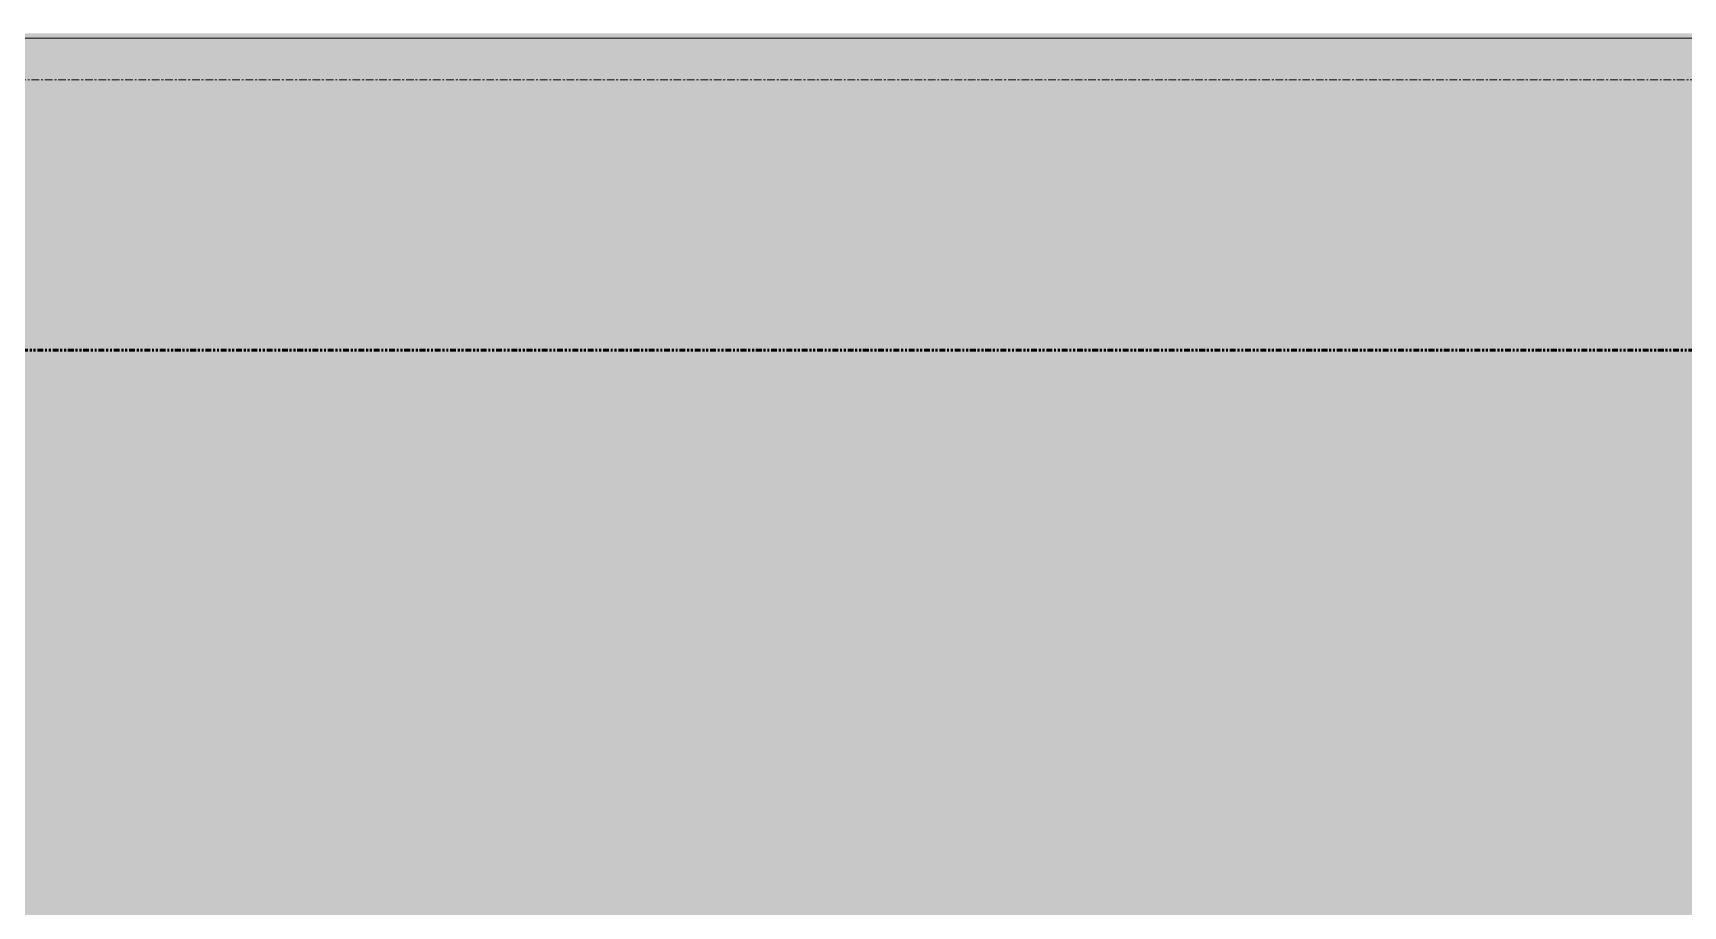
# Model space of a CAD drawing. Header units: inches. Extents: x -4254 to -1719, y 9514 to 12654.
# Drawn here: x -3039.9 to -2932, y 10785.1 to 10842.3 of the extents above; entities that cross this region are included whole.
import ezdxf

# ---------------------------------------------------------------- set-up
doc = ezdxf.new("R2010")
doc.units = ezdxf.units.IN
doc.header["$MEASUREMENT"] = 0
for name, pattern in [('Aligning Line 1_8_', [0.25, 0.125, -0.125]), ('Double Dash 3_8_', [1, 0.375, -0.125, 0.125, -0.125, 0.125, -0.125]), ('Grid Line 1_2_', [0.875, 0.5, -0.125, 0.125, -0.125])]:
    doc.linetypes.add(name, pattern=pattern)
for name, color, linetype, lineweight in [('0-1', 7, 'Continuous', 5), ('0-3', 147, 'Aligning Line 1_8_', 9), ('A-ROOF-1', 8, 'Continuous', 5), ('A-WALL', 113, 'Continuous', 13), ('C-PROP-LINE-1', 130, 'Double Dash 3_8_', 50), ('S-GRID-1', 1, 'Grid Line 1_2_', 9)]:
    doc.layers.add(name, color=color, linetype=linetype, lineweight=lineweight)

# ---------------------------------------------------------------- blocks, each defined once
blk = doc.blocks.new('Family - ___-1870574-FLOOR PLAN - ROOF')
at = {"layer": 'C-PROP-LINE-1'}
blk.add_line((-2098.26, 10821.49), (-3401.05, 10821.49), dxfattribs=at)
blk = doc.blocks.new('CTR - 1st Phase - Common Walls_rvt-1-FLOOR PLAN - ROOF')
at = {"layer": '0-3'}
blk.add_blockref('Family - ___-1870574-FLOOR PLAN - ROOF', (0, 0), dxfattribs=at)
blk = doc.blocks.new('Basic Wall _ EXT - FIBER CEMENT - SMALL - ___-2145933-FLOOR PLAN - ROOF')
at = {"layer": 'A-WALL'}
blk.add_hatch(color=256, dxfattribs=at).paths.add_polyline_path([(-3409.53, 10841.78), (-3407.67, 10841.78), (-3407.67, 10841.92), (-3194.1, 10841.92), (-2077.4, 10841.92), (-2077.06, 10842.25), (-3409.23, 10842.21), (-3409.66, 10841.78), (-3409.55, 10841.78)], flags=0)
blk.add_line((-3407.67, 10841.92), (-2077.4, 10841.92), dxfattribs=at)

msp = doc.modelspace()

# ---------------------------------------------------------------- hatches: boundary and pattern name
at = {"layer": 'A-ROOF-1'}
msp.add_hatch(color=256, dxfattribs=at).paths.add_polyline_path([(-3851.11, 10168.69), (-2077.53, 10168.69), (-2077.53, 10831.78), (-2077.4, 10841.92), (-3407.67, 10841.92), (-3407.67, 10450.41), (-3269.77, 10450.41), (-3269.77, 10471.64), (-3206.07, 10471.64), (-3206.07, 10450.69), (-3087.37, 10450.69), (-3087.37, 10471.64), (-3023.67, 10471.64), (-3023.67, 10450.69), (-2780.17, 10450.69), (-2780.17, 10471.64), (-2649.27, 10471.64), (-2649.27, 10450.41), (-2504.49, 10450.41), (-2490.13, 10464.78), (-2440.67, 10415.33), (-2493.02, 10362.97), (-2510.94, 10380.89), (-2524.7, 10380.89), (-2524.7, 10245.59), (-2636.17, 10245.59), (-2636.17, 10380.89), (-2735.45, 10380.89), (-2735.45, 10359.94), (-2799.15, 10359.94), (-2799.15, 10380.89), (-3071.67, 10380.89), (-3071.67, 10359.94), (-3202.57, 10359.94), (-3202.57, 10380.89), (-3407.67, 10380.89), (-3407.67, 10350.34), (-3851.11, 10350.34), (-3851.11, 10168.78)], flags=0)

# ---------------------------------------------------------------- linework, layer by layer
at = {"layer": 'S-GRID-1'}
msp.add_line((-1790.02, 10839.19), (-4192.9, 10839.19), dxfattribs=at)

# ---------------------------------------------------------------- block references
at = {"layer": '0-1'}
msp.add_blockref('CTR - 1st Phase - Common Walls_rvt-1-FLOOR PLAN - ROOF', (0, 0), dxfattribs=at)
at = {"layer": 'A-WALL'}
msp.add_blockref('Basic Wall _ EXT - FIBER CEMENT - SMALL - ___-2145933-FLOOR PLAN - ROOF', (0, 0), dxfattribs=at)

doc.saveas('drawing.dxf')
